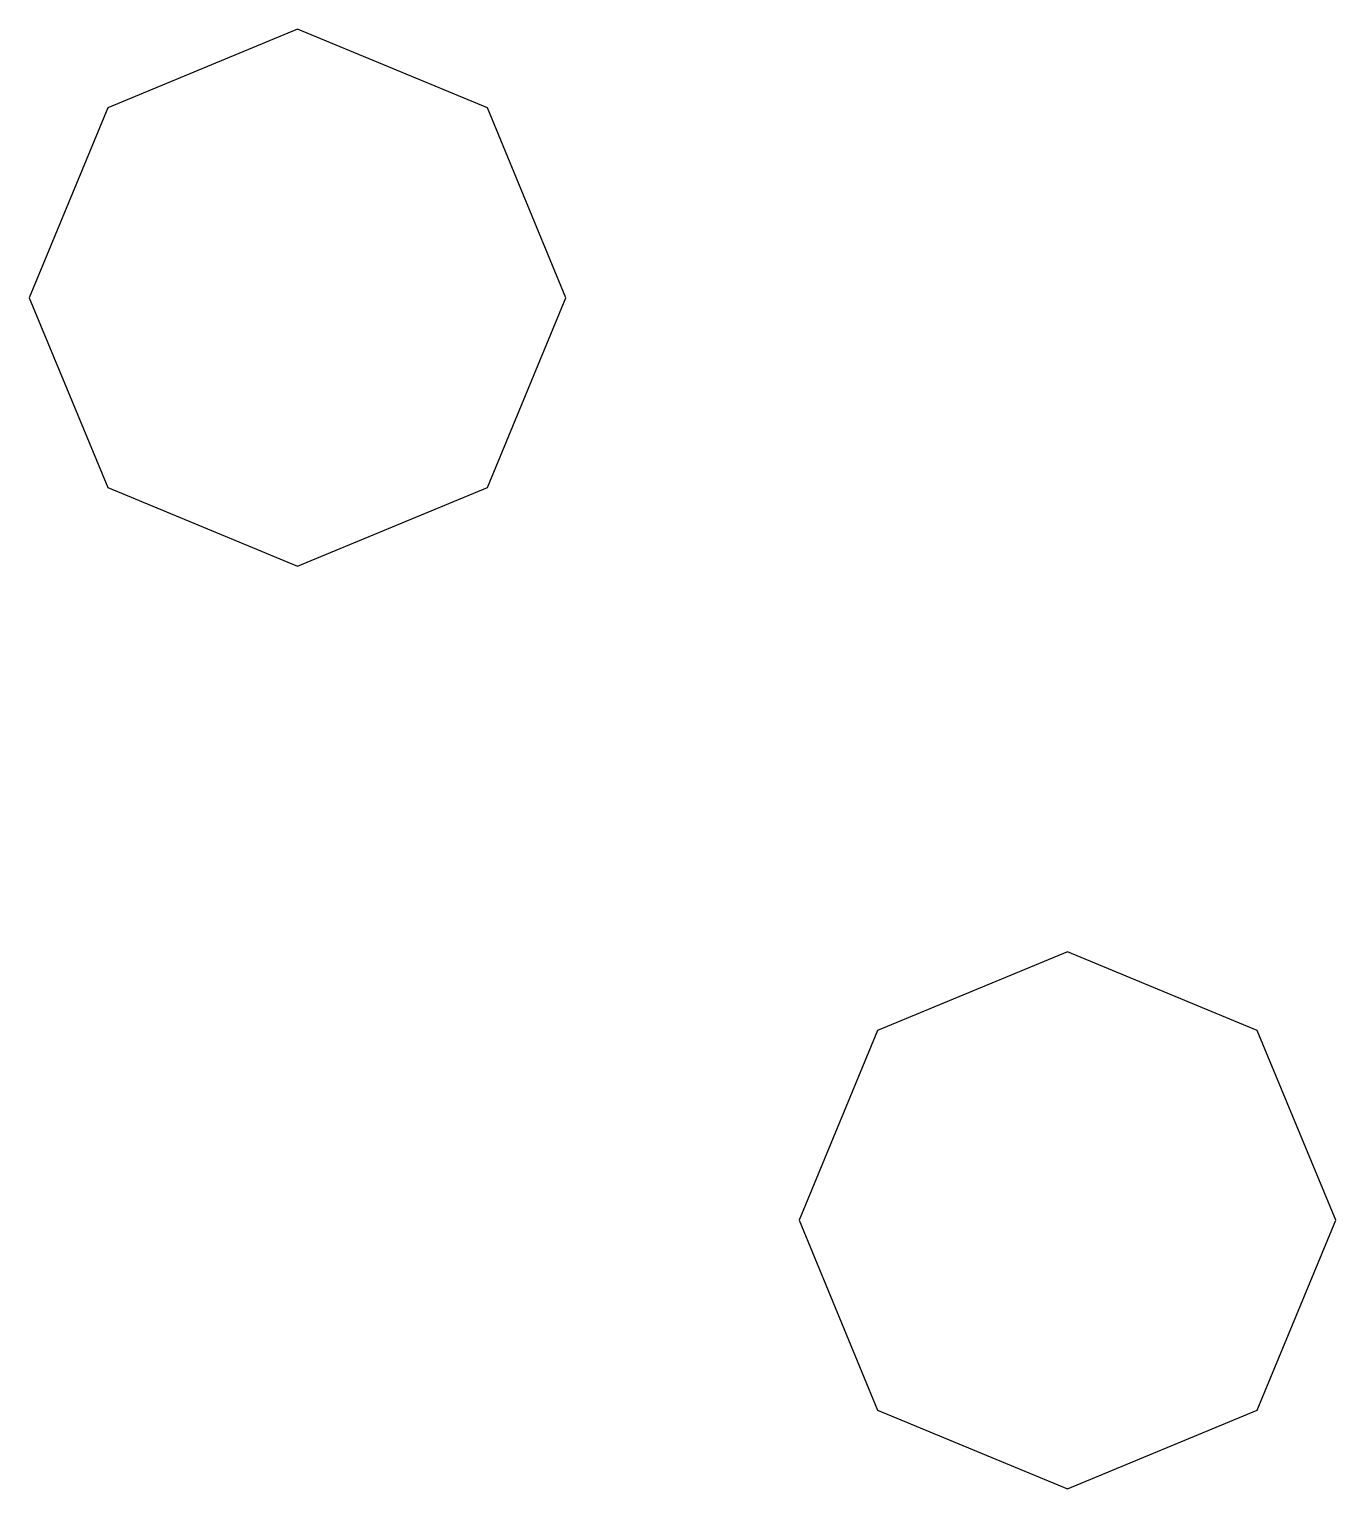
# Model space of a CAD drawing. Extents: x -3.92 to 3.92, y -1.48 to 7.26.
import ezdxf

# ---------------------------------------------------------------- set-up
doc = ezdxf.new("R2010")
doc.units = 0
doc.layers.get('0').update_dxf_attribs({"linetype": 'CONTINUOUS'})

msp = doc.modelspace()

# ---------------------------------------------------------------- linework, layer by layer
at = {"color": 7}
for points in [[(-0.698225, 5.653552), (-1.169324, 6.790885), (-2.306658, 7.261984), (-3.443991, 6.790885), (-3.91509, 5.653552), (-3.443991, 4.516219), (-2.306658, 4.045119), (-1.169324, 4.516219), (-0.698225, 5.653552)], [(3.915191, 0.127954), (3.444092, 1.265287), (2.306759, 1.736386), (1.169426, 1.265287), (0.698326, 0.127954), (1.169426, -1.009379), (2.306759, -1.480479), (3.444092, -1.009379), (3.915191, 0.127954)]]:
    msp.add_lwpolyline(points, dxfattribs=at)

doc.saveas('drawing.dxf')
